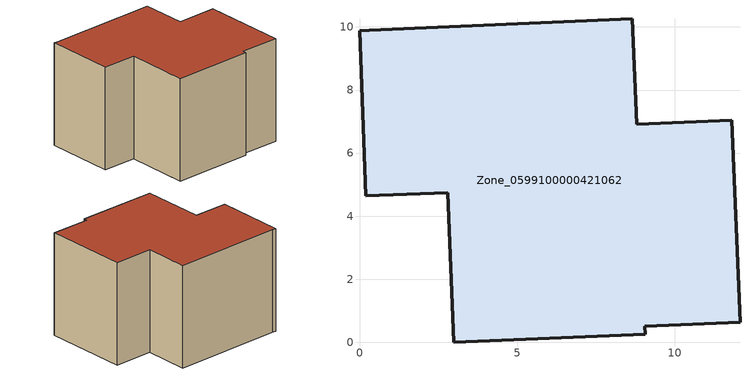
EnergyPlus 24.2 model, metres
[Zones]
Zone_0599100000421062
 floor ground (C_G): 9.05,0.5 9.06,0.24 2.98,0 2.8,4.75 0.19,4.65 0,9.88 0.3,9.89 8.65,10.26 8.79,6.92 11.81,7.04 12.07,0.63 z0
 wall outside (C_F): 8.79,6.92 8.65,10.26 0.3,9.89 0,9.88 0.19,4.65 2.8,4.75 2.98,0 9.06,0.24 9.05,0.5 12.07,0.63 11.81,7.04 8.79,6.92 z0:7.79
 roof outside (C_R): 0,9.88 0.19,4.65 2.8,4.75 2.98,0 9.06,0.24 9.05,0.5 12.07,0.63 11.81,7.04 8.79,6.92 8.65,10.26 0.3,9.89 z7.79
[BUILDING]
Pand.0599100000421062: North Axis=0; Terrain=City; Loads Convergence Tolerance Value=0.04; Temperature Convergence Tolerance Value=0.4; Solar Distribution=FullExterior; Maximum Number of Warmup Days=25; Minimum Number of Warmup Days=1
[Site:Location]
Rotterdam.The.Hague.AP_ZH_NLD Design_Conditions: Latitude=51.96; Longitude=4.45; Time Zone=1; Elevation=-4.5
[SITE:GROUNDTEMPERATURE:BUILDINGSURFACE]
18, 18, 18, 18, 18, 18, 18, 18, 18, 18, 18, 18
[MATERIAL] Thermal Absorptance=0.9; Solar Absorptance=0.7; Visible Absorptance=0.7
Name | Roughness | Thickness | Conductivity | Density | Specific Heat
G.TC.1992-2005 | MediumSmooth | 0.15 | 0.06 | 540 | 1210
F.TC.1992-2005 | Rough | 0.3 | 0.12 | 1920 | 840
R.TC.1992-2005 | MediumRough | 0.2 | 0.08 | 1500 | 1000
[CONSTRUCTION]
C_G: G.TC.1992-2005
C_F: F.TC.1992-2005
C_R: R.TC.1992-2005
[ZONE]
Zone_0599100000421062: Type=1; Multiplier=1; Ceiling Height=Autocalculate; Volume=Autocalculate; Floor Area=autocalculate; Part of Total Floor Area=Yes
[ZONEINFILTRATION:DESIGNFLOWRATE]
Infil_Zone_0599100000421062: Zone or ZoneList or Space or SpaceList=Zone_0599100000421062; Schedule=AlwaysOn; Design Flow Rate Calculation Method=Flow/Area; Flow Rate per Floor Area=0.0015; Constant Term Coefficient=1; Temperature Term Coefficient=0; Velocity Term Coefficient=0; Velocity Squared Term Coefficient=0
[HVACTEMPLATE:ZONE:IDEALLOADSAIRSYSTEM]
Zone_0599100000421062: Maximum Heating Supply Air Temperature=50; Minimum Cooling Supply Air Temperature=13; Maximum Heating Supply Air Humidity Ratio=0.0156; Minimum Cooling Supply Air Humidity Ratio=0.0077; Heating Limit=NoLimit; Cooling Limit=NoLimit; Dehumidification Control Type=ConstantSensibleHeatRatio; Cooling Sensible Heat Ratio=0.7; Dehumidification Setpoint=60; Humidification Control Type=None; Humidification Setpoint=30; Outdoor Air Method=None; Outdoor Air Flow Rate per Person=0.00944; Outdoor Air Flow Rate per Zone Floor Area=0; Outdoor Air Flow Rate per Zone=0; Demand Controlled Ventilation Type=None; Outdoor Air Economizer Type=NoEconomizer; Heat Recovery Type=None; Sensible Heat Recovery Effectiveness=0.7; Latent Heat Recovery Effectiveness=0.65
[ZONECONTROL:THERMOSTAT]
ThermostatControl_Zone_0599100000421062: Zone or ZoneList=Zone_0599100000421062; Control Type Schedule=DualSetpointControlType; Control 1=Thermostat_Zone_0599100000421062; Temperature Difference Between Cutout And Setpoint=0
[THERMOSTATSETPOINT:DUALSETPOINT]
Thermostat_Zone_0599100000421062: Heating Setpoint Temperature Schedule=HeatingSetpoint_Zone_0599100000421062; Cooling Setpoint Temperature Schedule=CoolingSetpoint_Zone_0599100000421062
[SCHEDULE:COMPACT]
HeatingSetpoint_Zone_0599100000421062: Through: 12/31, For: AllDays, Until: 24:00, 21
CoolingSetpoint_Zone_0599100000421062: Through: 12/31, For: AllDays, Until: 24:00, 24
DualSetpointControlType: Through: 12/31, For: AllDays, Until: 24:00, 4
AlwaysOn: Through: 12/31, For: AllDays, Until: 24:00, 1
